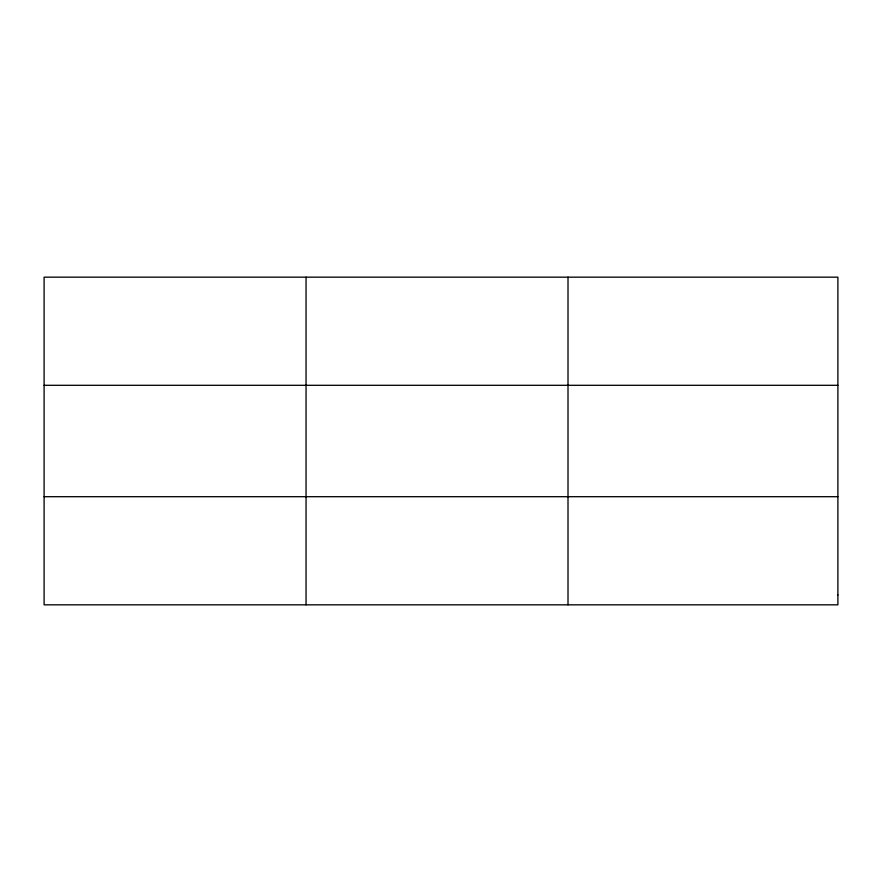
<?xml version="1.0" encoding="UTF-8"?>
<svg xmlns="http://www.w3.org/2000/svg" width="882" height="882" viewBox="0 0 882 882"><rect width="100%" height="100%" fill="white"/><g stroke="black" fill="none" stroke-linecap="round" stroke-linejoin="round"><path stroke-width="1.32" d="M306.054 604.832L306.054 277.168M568.008 604.832L568.008 277.168M44.1 385.302L837.9 385.302M44.1 496.698L837.9 496.698M837.9 595.008L837.9 604.832L44.1 604.832L44.1 277.168L837.9 277.168L837.9 595.008"/></g></svg>
